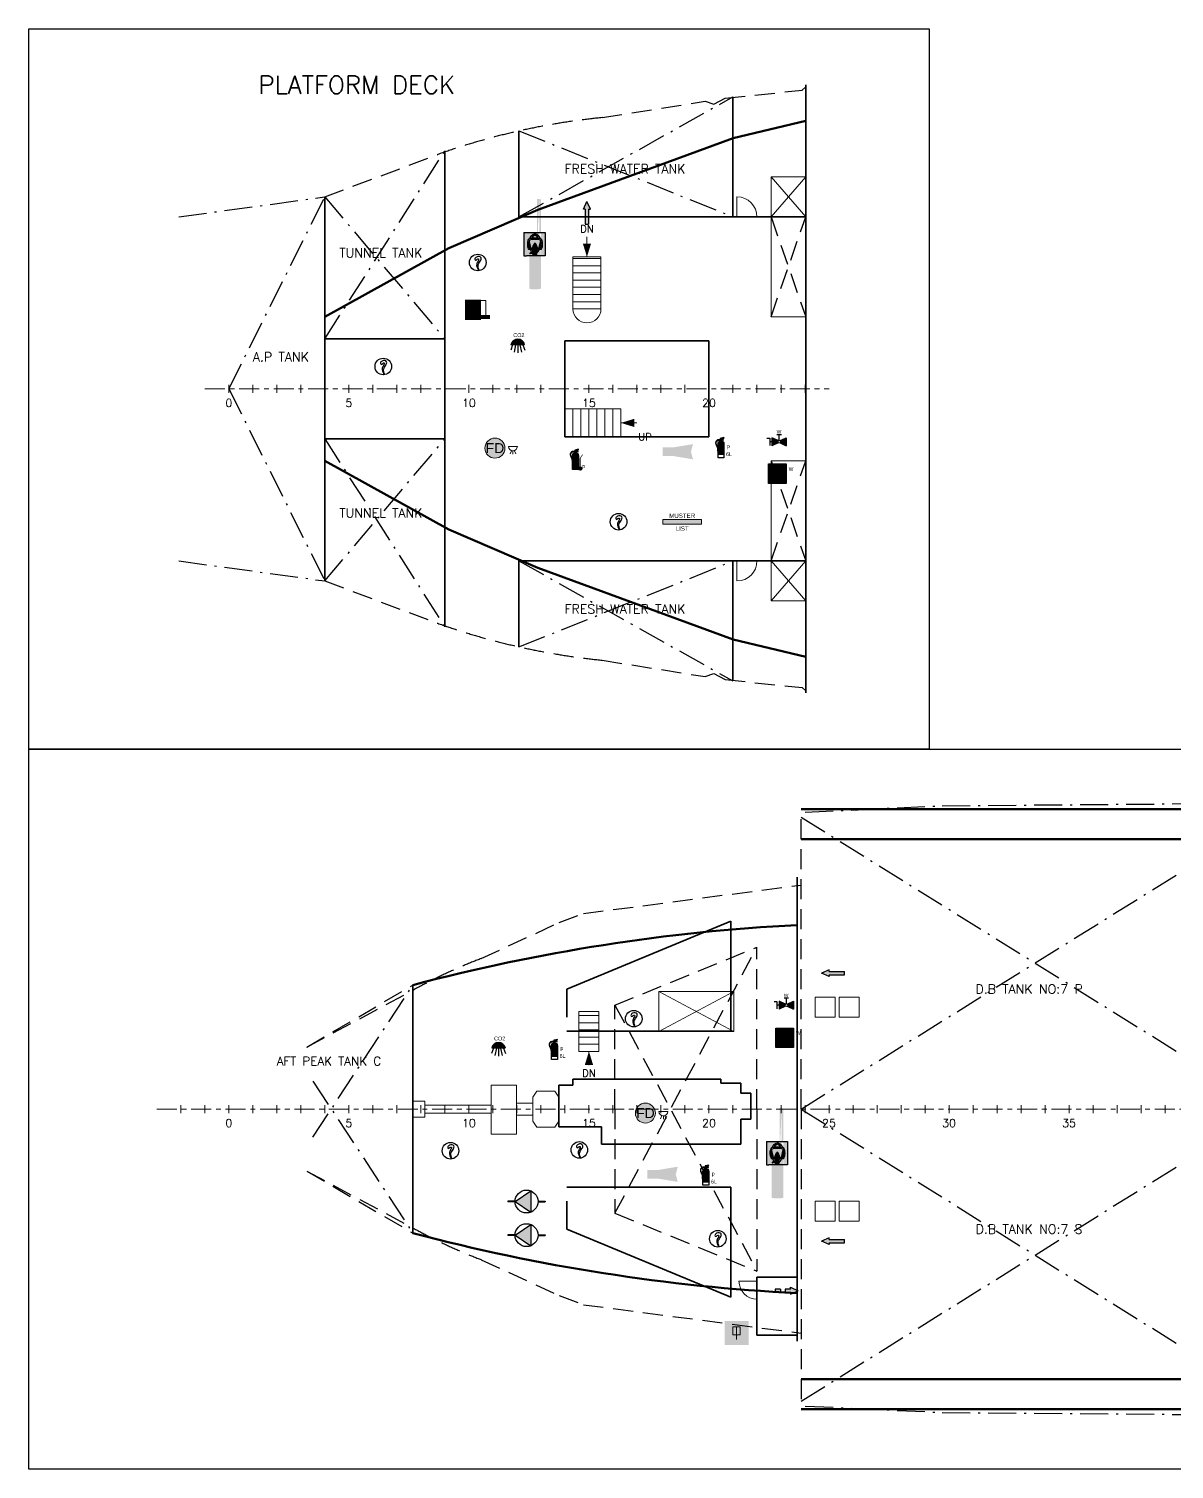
# Model space of a CAD drawing. Header units: millimetres. Extents: x -5000 to 92500, y -73000 to 27580.
# Drawn here: x -5000 to 23627, y -73000 to -37000 of the extents above; entities that cross this region are included whole.
import ezdxf
from ezdxf.enums import TextEntityAlignment as Align

# ---------------------------------------------------------------- set-up
doc = ezdxf.new("R2010")
doc.units = ezdxf.units.MM
for name, pattern in [('CENTER_S', [860, 500, -120, 120, -120]), ('DASHDOT_S', [1150, 700, -200, 50, -200]), ('DASHED_S', [750, 500, -250])]:
    doc.linetypes.add(name, pattern=pattern)
for name, color, linetype, lineweight in [('CENTER', 1, 'CENTER_S', 18), ('DASHDOT', 8, 'DASHDOT_S', 25), ('DASHED', 8, 'DASHED_S', 25), ('DETAIL', 9, 'Continuous', 13), ('DOOR', 4, 'Continuous', 18), ('FRAMES', 7, 'Continuous', 18), ('HULL', 7, 'Continuous', 50), ('STAIR', 6, 'Continuous', 18), ('STRUCT', 7, 'Continuous', 35), ('SYM-FF', 1, 'Continuous', 18), ('SYM-LSA', 3, 'Continuous', 18), ('TEXT', 7, 'Continuous', 18)]:
    doc.layers.add(name, color=color, linetype=linetype, lineweight=lineweight)
for name, color, linetype in [('dotted', 140, 'Continuous'), ('FIRE LINE', 1, 'Continuous'), ('HATCH', 1, 'Continuous'), ('INER2', 151, 'Continuous'), ('SYMBOL', 31, 'Continuous'), ('VENT', 210, 'Continuous')]:
    doc.layers.add(name, color=color, linetype=linetype)
doc.styles.add('ARIAL', font='arial.ttf')
doc.styles.add('ROMANS', font='romans.shx')
doc.styles.add('SHIP', font='arial.ttf')
picture_1 = doc.add_image_def('image7.png', size_in_pixel=(1125, 900))
picture_2 = doc.add_image_def('image8.png', size_in_pixel=(4875, 900))

# ---------------------------------------------------------------- blocks, each defined once
blk = doc.blocks.new('EEB DEVICE')
h = blk.add_hatch(color=102)
h.paths.add_polyline_path([(-2246.729, -957.206), (-2247.994, -957.206), (-2247.994, -958.606), (-2247.852, -958.606), (-2246.871, -958.606), (-2246.729, -958.606)])
edge = h.paths.add_edge_path()
edge.add_arc((-2247.336, -959.091), 1.535, 282.79739, 283.43903, ccw=False)
edge.add_arc((-2246.994, -957.66), 0.0636, 283.43903, 336.96076, ccw=False)
edge.add_arc((-2247.58, -957.91), 0.701, 336.96076, 360, ccw=False)
edge.add_arc((-2247.58, -957.91), 0.701, 360, 383.03924, ccw=False)
edge.add_arc((-2246.994, -958.159), 0.0636, 23.03924, 76.56097, ccw=False)
edge.add_arc((-2247.336, -956.729), 1.535, 76.56097, 80.34325, ccw=False)
edge.add_arc((-2247.556, -958.024), 0.525, 24.4443, 51.12238, ccw=False)
edge.add_arc((-2247.241, -958.415), 0.0228, 51.12238, 129.73854, ccw=False)
at = {"layer": 'SYMBOL'}
h = blk.add_hatch(color=256, dxfattribs=at)
edge = h.paths.add_edge_path()
edge.add_arc((-2247.336, -956.729), 1.535, 80.34325, 85.31086, ccw=False)
edge.add_line((-2247.21, -958.258), (-2247.217, -958.299))
h = blk.add_hatch(color=256, dxfattribs=at)
edge = h.paths.add_edge_path()
edge.add_arc((-2247.671, -957.909), 0.745, 24.95461, 41.06893)
edge.add_arc((-2247.336, -957.611), 0.296, 40.21477, 72.77977)
edge.add_arc((-2247.253, -957.343), 0.0161, 72.77977, 239.36605)
edge.add_arc((-2247.381, -957.559), 0.235, 300.63395, 346.12015, ccw=False)
edge.add_arc((-2247.176, -957.508), 0.0236, 346.12015, 523.19673, ccw=False)
edge.add_arc((-2247.423, -957.583), 0.235, 16.80327, 57.72715)
edge.add_arc((-2247.276, -957.35), 0.0407, 122.27285, 180, ccw=False)
edge.add_line((-2247.317, -957.35), (-2247.317, -957.267))
edge.add_arc((-2247.328, -957.267), 0.0114, 0, 90)
edge.add_line((-2247.328, -957.256), (-2247.343, -957.256))
edge.add_arc((-2247.343, -957.267), 0.0114, 90, 180)
edge.add_line((-2247.355, -957.267), (-2247.355, -957.35))
edge.add_arc((-2247.396, -957.35), 0.0407, 360, 417.72715, ccw=False)
edge.add_arc((-2247.249, -957.583), 0.235, 122.27285, 163.19673)
edge.add_arc((-2247.496, -957.508), 0.0236, 16.80327, 193.87985, ccw=False)
edge.add_arc((-2247.291, -957.559), 0.235, 193.87985, 239.36605, ccw=False)
edge.add_arc((-2247.419, -957.343), 0.0161, 300.63395, 467.22023)
edge.add_arc((-2247.336, -957.611), 0.296, 107.22023, 139.78523)
edge.add_arc((-2247, -957.909), 0.745, 138.93107, 155.04539)
edge.add_arc((-2247.336, -959.091), 1.535, 257.20261, 270, ccw=False)
edge.add_arc((-2247.336, -959.091), 1.535, 270, 282.79739, ccw=False)
h = blk.add_hatch(color=256, dxfattribs=at)
h.paths.add_polyline_path([(-2247.504, -958.181, 0.028926), (-2247.336, -958.19, 0.028926), (-2247.167, -958.181), (-2247.289, -957.887, 0.666938), (-2247.382, -957.887)])
h.paths.add_polyline_path([(-2247.684, -957.702, 0.084667), (-2247.719, -957.91, 0.098986), (-2247.671, -958.151, 0.017455), (-2247.571, -958.171)])
h.paths.add_polyline_path([(-2246.952, -957.91, 0.084667), (-2246.988, -957.702), (-2247.101, -958.171, 0.017455), (-2247.001, -958.151, 0.098986)])
at = {"layer": 'dotted', "color": 6}
for p, q in [((-2247.993, -957.206), (-2246.728, -957.206)), ((-2247.993, -957.206), (-2247.993, -958.606)), ((-2247.354, -957.267), (-2247.354, -957.35)), ((-2247.342, -957.256), (-2247.327, -957.256)), ((-2247.316, -957.267), (-2247.316, -957.35)), ((-2246.728, -957.206), (-2246.728, -958.606)), ((-2247.57, -958.172), (-2247.683, -957.702)), ((-2247.503, -958.181), (-2247.381, -957.888)), ((-2247.469, -958.29), (-2247.469, -958.258)), ((-2247.469, -958.325), (-2247.469, -958.315)), ((-2247.469, -958.368), (-2247.469, -958.358)), ((-2247.468, -958.414), (-2247.468, -958.403)), ((-2247.166, -958.181), (-2247.288, -957.888)), ((-2247.231, -958.406), (-2247.232, -958.415)), ((-2247.226, -958.374), (-2247.225, -958.364)), ((-2247.221, -958.331), (-2247.221, -958.321)), ((-2247.216, -958.299), (-2247.209, -958.258)), ((-2247.1, -958.172), (-2246.987, -957.702)), ((-2247.993, -958.606), (-2247.851, -958.606)), ((-2246.87, -958.606), (-2247.851, -958.606)), ((-2246.728, -958.606), (-2246.87, -958.606))]:
    blk.add_line(p, q, dxfattribs=at)
for points in [[(-2247.735, -958.184, 0.237873), (-2247.691, -958.221, 0.058706), (-2247.335, -958.263, 0.058706), (-2246.978, -958.221, 0.237873), (-2246.934, -958.184, 0.100868), (-2246.878, -957.91, 0.100868), (-2246.934, -957.636, 0.237873), (-2246.978, -957.599, 0.058706), (-2247.335, -957.557, 0.058706), (-2247.691, -957.599, 0.237873), (-2247.735, -957.636, 0.100868), (-2247.791, -957.91, 0.100868)], [(-2247.67, -958.152, 0.0579), (-2247.335, -958.191, 0.0579), (-2246.999, -958.152, 0.098986), (-2246.951, -957.91, 0.098986), (-2246.999, -957.669, 0.0579), (-2247.335, -957.63, 0.0579), (-2247.67, -957.669, 0.098986), (-2247.718, -957.91, 0.098986)]]:
    blk.add_lwpolyline(points, format="xyb", close=True, dxfattribs=at)
for centre, radius, start, end in [((-2246.999, -957.909), 0.745, 138.93107, 155.04539), ((-2247.335, -957.611), 0.296, 107.22023, 139.78523), ((-2247.495, -957.508), 0.0236, 166.12015, 343.19673), ((-2247.29, -957.559), 0.235, 120.63395, 166.12015), ((-2247.247, -957.583), 0.235, 122.27285, 163.19673), ((-2247.418, -957.343), 0.0161, 300.63395, 107.22023), ((-2247.394, -957.35), 0.0407, 302.27285, 0), ((-2247.342, -957.267), 0.0114, 90, 180), ((-2247.327, -957.267), 0.0114, 0, 90), ((-2247.275, -957.35), 0.0407, 180, 237.72715), ((-2247.422, -957.583), 0.235, 16.80327, 57.72715), ((-2247.252, -957.343), 0.0161, 72.77977, 239.36605), ((-2247.379, -957.559), 0.235, 13.87985, 59.36605), ((-2247.335, -957.611), 0.296, 40.21477, 72.77977), ((-2247.175, -957.508), 0.0236, 196.80327, 13.87985), ((-2247.67, -957.909), 0.745, 24.95461, 41.06893), ((-2247.627, -958.465), 0.0245, 131.40193, 303.6254), ((-2247.638, -958.453), 0.00886, 110.23863, 131.40193), ((-2247.577, -958.618), 0.185, 80.87512, 110.23863), ((-2246.913, -957.909), 0.787, 204.50944, 218.67369), ((-2247.544, -958.414), 0.022, 260.87512, 38.67369), ((-2247.507, -958.401), 0.0639, 268.65401, 318.38353), ((-2247.464, -958.315), 0.00504, 113.82792, 180.48619), ((-2247.464, -958.325), 0.00504, 180.48619, 294.76875), ((-2247.464, -958.357), 0.00504, 118.6274, 180.48619), ((-2247.464, -958.368), 0.00504, 180.48619, 300.11748), ((-2247.463, -958.403), 0.00504, 126.72511, 180.48619), ((-2247.463, -958.414), 0.00504, 180.48619, 309.43684), ((-2247.335, -957.907), 0.0506, 22.59836, 157.40164), ((-2247.24, -958.415), 0.0228, 230.26146, 308.87762), ((-2247.238, -958.414), 0.00642, 230.10026, 352.27717), ((-2247.231, -958.373), 0.00504, 237.20633, 352.27717), ((-2247.236, -958.406), 0.00504, 352.27717, 51.51452), ((-2247.227, -958.331), 0.00504, 241.55217, 0), ((-2247.23, -958.363), 0.00504, 352.27717, 58.48779), ((-2247.555, -958.025), 0.525, 308.87762, 335.5557), ((-2247.227, -958.321), 0.00504, 0, 62.52976), ((-2247.514, -958.717), 0.252, 88.65401, 113.17595)]:
    blk.add_arc(centre, radius, start, end, dxfattribs=at)
blk.add_ellipse((-2247.351, -958.499), major_axis=(0.0818, 0), ratio=0.603752, dxfattribs=at)
for points, knots in [([(-2247.216, -958.299), (-2247.245, -958.284), (-2247.273, -958.276), (-2247.338, -958.266), (-2247.375, -958.266), (-2247.431, -958.277), (-2247.45, -958.282), (-2247.469, -958.29)], [7.148644, 7.148644, 7.148644, 7.148644, 7.583437, 7.583437, 8.173653, 8.173653, 8.461241, 8.461241, 8.461241, 8.461241]), ([(-2247.224, -958.316), (-2247.254, -958.301), (-2247.284, -958.293), (-2247.351, -958.285), (-2247.389, -958.286), (-2247.44, -958.3), (-2247.453, -958.304), (-2247.466, -958.31)], [7.146617, 7.146617, 7.146617, 7.146617, 7.643057, 7.643057, 8.27089, 8.27089, 8.485175, 8.485175, 8.485175, 8.485175]), ([(-2247.227, -958.359), (-2247.228, -958.358), (-2247.229, -958.357), (-2247.267, -958.335), (-2247.304, -958.327), (-2247.378, -958.324), (-2247.416, -958.329), (-2247.457, -958.348), (-2247.462, -958.351), (-2247.466, -958.353)], [7.053159, 7.053159, 7.053159, 7.053159, 7.073403, 7.073403, 7.78673, 7.78673, 8.500057, 8.500057, 8.587709, 8.587709, 8.587709, 8.587709]), ([(-2247.232, -958.402), (-2247.242, -958.394), (-2247.251, -958.389), (-2247.284, -958.373), (-2247.307, -958.367), (-2247.356, -958.362), (-2247.38, -958.364), (-2247.425, -958.375), (-2247.447, -958.384), (-2247.466, -958.399)], [6.93153, 6.93153, 6.93153, 6.93153, 7.164429, 7.164429, 7.705806, 7.705806, 8.247183, 8.247183, 8.740097, 8.740097, 8.740097, 8.740097]), ([(-2247.24, -958.499), (-2247.24, -958.487), (-2247.244, -958.474), (-2247.257, -958.455), (-2247.266, -958.446), (-2247.299, -958.425), (-2247.329, -958.419), (-2247.388, -958.422), (-2247.417, -958.43), (-2247.45, -958.459), (-2247.459, -958.473), (-2247.465, -958.506), (-2247.46, -958.524), (-2247.44, -958.55), (-2247.427, -958.559), (-2247.384, -958.579), (-2247.349, -958.581), (-2247.296, -958.57), (-2247.276, -958.561), (-2247.249, -958.534), (-2247.24, -958.517), (-2247.24, -958.499)], [0, 0, 0, 0, 0.379825, 0.379825, 0.75965, 0.75965, 1.645797, 1.645797, 2.531943, 2.531943, 3.045577, 3.045577, 3.559212, 3.559212, 4.072846, 4.072846, 5.060809, 5.060809, 5.725486, 5.725486, 6.283185, 6.283185, 6.283185, 6.283185]), ([(-2247.229, -958.336), (-2247.262, -958.318), (-2247.295, -958.31), (-2247.365, -958.304), (-2247.403, -958.307), (-2247.448, -958.323), (-2247.455, -958.326), (-2247.462, -958.329)], [7.123347, 7.123347, 7.123347, 7.123347, 7.712327, 7.712327, 8.383343, 8.383343, 8.507126, 8.507126, 8.507126, 8.507126]), ([(-2247.234, -958.377), (-2247.238, -958.375), (-2247.242, -958.372), (-2247.28, -958.352), (-2247.315, -958.345), (-2247.386, -958.344), (-2247.421, -958.351), (-2247.457, -958.37), (-2247.459, -958.371), (-2247.461, -958.372)], [7.029225, 7.029225, 7.029225, 7.029225, 7.115525, 7.115525, 7.847612, 7.847612, 8.579699, 8.579699, 8.618124, 8.618124, 8.618124, 8.618124]), ([(-2247.242, -958.419), (-2247.254, -958.409), (-2247.267, -958.402), (-2247.303, -958.387), (-2247.328, -958.383), (-2247.378, -958.383), (-2247.404, -958.388), (-2247.438, -958.403), (-2247.45, -958.41), (-2247.46, -958.418)], [6.909782, 6.909782, 6.909782, 6.909782, 7.254871, 7.254871, 7.870801, 7.870801, 8.486731, 8.486731, 8.789435, 8.789435, 8.789435, 8.789435]), ([(-2247.254, -958.433), (-2247.265, -958.424), (-2247.277, -958.418), (-2247.31, -958.404), (-2247.334, -958.401), (-2247.381, -958.402), (-2247.404, -958.407), (-2247.438, -958.424), (-2247.45, -958.432), (-2247.459, -958.443)], [6.913286, 6.913286, 6.913286, 6.913286, 7.277458, 7.277458, 7.904956, 7.904956, 8.543937, 8.543937, 8.927274, 8.927274, 8.927274, 8.927274])]:
    blk.add_open_spline(points, degree=3, knots=knots, dxfattribs=at)
blk = doc.blocks.new('FPR-EMERGENCY ESCAPE B.DEVICE')
at = {"layer": 'dotted', "color": 51, "xscale": 0.45989954711139, "yscale": 0.45989954711139}
blk.add_blockref('EEB DEVICE', (1033.56, 440.541), dxfattribs=at)
blk = doc.blocks.new('SM')
at = {"layer": 'dotted', "color": 6}
blk.add_circle((1942.533, -4084.514), 0.497, dxfattribs=at)
blk.add_spline([(1942.625, -4085.002), (1942.557, -4084.663), (1942.684, -4084.436), (1942.73, -4084.229), (1942.622, -4084.157), (1942.464, -4084.188), (1942.365, -4084.322), (1942.408, -4084.384), (1942.498, -4084.325), (1942.582, -4084.303), (1942.575, -4084.381), (1942.47, -4084.616), (1942.59, -4085.008)], degree=3, dxfattribs=at)
blk = doc.blocks.new('FPR-SMOKE DETECTOR')
at = {"layer": 'VENT', "color": 6, "xscale": 0.45989954711139, "yscale": 0.45989954711139}
blk.add_blockref('SM', (-893.37, 1878.466), dxfattribs=at)
blk = doc.blocks.new('FOAM_APPLICATOR')
at = {"true_color": 0xe1232d}
h = blk.add_hatch(color=7, dxfattribs=at)
h.dxf.hatch_style = 1
h.paths.add_polyline_path([(-300, -150), (100, -150), (100, 250), (-300, 250)])
at = {"true_color": 0xfae11e}
h = blk.add_hatch(color=7, dxfattribs=at)
h.dxf.hatch_style = 1
h.paths.add_polyline_path([(-300, -260), (100, -260), (100, -150), (-300, -150)])
at = {"true_color": 0x1e1e1e}
h = blk.add_hatch(color=7, dxfattribs=at)
h.dxf.hatch_style = 1
h.paths.add_polyline_path([(100, -230), (330, -230), (330, -130), (100, -130)])
blk.add_lwpolyline([(100, 230), (220, 230), (220, -130)])
blk = doc.blocks.new('C0')
at = {"layer": 'HATCH'}
blk.add_hatch(color=253, dxfattribs=at).paths.add_polyline_path([(1941.967, -4087.553), (1942.782, -4087.553, 0.842142)])
at = {"layer": 'dotted', "color": 6}
for p, q in [((1942.07, -4087.553), (1941.958, -4087.873)), ((1942.782, -4087.553), (1941.967, -4087.553)), ((1942.249, -4087.553), (1942.154, -4087.997)), ((1942.375, -4087.553), (1942.375, -4088.027)), ((1942.501, -4087.553), (1942.6, -4087.997)), ((1942.68, -4087.553), (1942.792, -4087.873))]:
    blk.add_line(p, q, dxfattribs=at)
blk.add_arc((1942.375, -4087.623), 0.414, 9.79574, 170.20426, dxfattribs=at)
at = {"layer": 'dotted', "color": 6, "style": 'ARIAL'}
blk.add_text('CO2', height=0.233, dxfattribs=at).set_placement((1942.108, -4087.088))
blk = doc.blocks.new('FPR-SPACE PROTECTED BY CO2')
at = {"layer": 'VENT', "color": 6, "xscale": 0.45989954711139, "yscale": 0.45989954711139}
blk.add_blockref('C0', (-893.297, 1879.866), dxfattribs=at)
blk = doc.blocks.new('AUTO_FIRE_ALARM_SPACE')
at = {"true_color": 0xe1232d}
h = blk.add_hatch(color=7, dxfattribs=at)
h.dxf.hatch_style = 1
h.paths.add_polyline_path([(130, 0), (128, 33), (121, 65), (111, 96), (97, 125), (78, 152), (57, 177), (32, 198), (5, 217), (-24, 231), (-55, 241), (-87, 248), (-120, 250), (-153, 248), (-185, 241), (-216, 231), (-245, 217), (-272, 198), (-297, 177), (-318, 152), (-337, 125), (-351, 96), (-361, 65), (-368, 33), (-370, 0), (-368, -33), (-361, -65), (-351, -96), (-337, -125), (-318, -152), (-297, -177), (-272, -198), (-245, -217), (-216, -231), (-185, -241), (-153, -248), (-120, -250), (-87, -248), (-55, -241), (-24, -231), (5, -217), (32, -198), (57, -177), (78, -152), (97, -125), (111, -96), (121, -65), (128, -33)])
for p, q in [((220, 40), (440, 40)), ((290, -70), (260, -140)), ((330, -70), (330, -150)), ((370, -70), (400, -140))]:
    blk.add_line(p, q)
blk.add_circle((-120, 0), 250)
blk.add_arc((330, 40), 110, 180, 360)
at = {"style": 'SHIP'}
blk.add_text('FD', height=250, dxfattribs=at).set_placement((-120, 0), align=Align.MIDDLE_CENTER)
blk = doc.blocks.new('CO2 50KG')
at = {"layer": 'SYMBOL'}
h = blk.add_hatch(color=256, dxfattribs=at)
edge = h.paths.add_edge_path()
edge.add_line((-2247.446, -965.31), (-2247.33, -965.322))
edge.add_line((-2247.33, -965.322), (-2247.33, -965.31))
edge.add_line((-2247.33, -965.31), (-2247.446, -965.288))
edge.add_line((-2247.446, -965.288), (-2247.446, -965.25))
edge.add_line((-2247.446, -965.25), (-2247.306, -965.205))
edge.add_line((-2247.306, -965.205), (-2247.317, -965.174))
edge.add_line((-2247.317, -965.174), (-2247.527, -965.22))
edge.add_line((-2247.527, -965.22), (-2247.527, -965.305))
h = blk.add_hatch(color=1, dxfattribs=at)
h.paths.add_polyline_path([(-2247.31, -965.616), (-2247.66, -965.616), (-2247.66, -965.773, -0.05439), (-2247.66, -965.954), (-2247.66, -966.256), (-2247.31, -966.256)])
h.paths.add_polyline_path([(-2247.31, -966.34), (-2247.66, -966.34), (-2247.66, -966.386), (-2247.31, -966.386)])
h.paths.add_polyline_path([(-2247.485, -965.381, 0.374631), (-2247.658, -965.532), (-2247.311, -965.532, 0.374631)])
h = blk.add_hatch(color=1, dxfattribs=at)
h.paths.add_polyline_path([(-2247.211, -966.225), (-2247.211, -966.287, 0.414214), (-2247.248, -966.324), (-2247.31, -966.324, -0.414214)])
h.paths.add_polyline_path([(-2247.211, -966.225, -0.414214), (-2247.111, -966.324, -1), (-2247.31, -966.324), (-2247.248, -966.324, 1), (-2247.173, -966.324, 0.414214), (-2247.211, -966.287)])
at = {"layer": 'dotted', "color": 6}
for points in [[(-2247.317, -965.174), (-2247.527, -965.219)], [(-2247.527, -965.219), (-2247.527, -965.305)], [(-2247.527, -965.332), (-2247.527, -965.385)], [(-2247.446, -965.25), (-2247.306, -965.205)], [(-2247.446, -965.287), (-2247.446, -965.25)], [(-2247.33, -965.31), (-2247.446, -965.287)], [(-2247.446, -965.31), (-2247.33, -965.322)], [(-2247.446, -965.385), (-2247.446, -965.31)], [(-2247.33, -965.322), (-2247.33, -965.31)], [(-2247.306, -965.205), (-2247.317, -965.174)], [(-2247.696, -965.993), (-2247.669, -965.993)], [(-2247.312, -965.616), (-2247.661, -965.616)], [(-2247.66, -965.532), (-2247.313, -965.532)], [(-2247.312, -966.34), (-2247.661, -966.34)], [(-2247.66, -966.256), (-2247.313, -966.256)]]:
    blk.add_lwpolyline(points, dxfattribs=at)
blk.add_lwpolyline([(-2247.312, -966.386), (-2247.661, -966.386), (-2247.661, -965.556, -0.414214), (-2247.487, -965.381), (-2247.487, -965.381, -0.414214), (-2247.312, -965.556)], format="xyb", close=True, dxfattribs=at)
blk.add_lwpolyline([(-2247.527, -965.385, -0.106872), (-2247.446, -965.385)], format="xyb", dxfattribs=at)
for radius in [0.0995, 0.0377]:
    blk.add_circle((-2247.212, -966.324), radius, dxfattribs=at)
for points, knots in [([(-2247.527, -965.305), (-2247.54, -965.304), (-2247.553, -965.304), (-2247.594, -965.302), (-2247.621, -965.302), (-2247.675, -965.31), (-2247.701, -965.317), (-2247.738, -965.34), (-2247.75, -965.35), (-2247.77, -965.373), (-2247.779, -965.386), (-2247.795, -965.416), (-2247.801, -965.434), (-2247.808, -965.471), (-2247.808, -965.489), (-2247.803, -965.539), (-2247.792, -965.57), (-2247.771, -965.62), (-2247.762, -965.64), (-2247.744, -965.678), (-2247.736, -965.696), (-2247.721, -965.733), (-2247.715, -965.752), (-2247.706, -965.791), (-2247.702, -965.811), (-2247.695, -965.872), (-2247.695, -965.915), (-2247.695, -965.97), (-2247.696, -965.982), (-2247.696, -965.993)], [0.027104, 0.027104, 0.027104, 0.027104, 0.680846, 0.680846, 2.042538, 2.042538, 3.40423, 3.40423, 4.126415, 4.126415, 4.848601, 4.848601, 5.718136, 5.718136, 6.587672, 6.587672, 8.218711, 8.218711, 9.364028, 9.364028, 10.509345, 10.509345, 11.716642, 11.716642, 12.923939, 12.923939, 15.338534, 15.338534, 15.957922, 15.957922, 15.957922, 15.957922]), ([(-2247.669, -965.993), (-2247.668, -965.909), (-2247.666, -965.784), (-2247.742, -965.618), (-2247.807, -965.482), (-2247.713, -965.321), (-2247.601, -965.328), (-2247.527, -965.332)], [0, 0, 0, 0, 297.944458, 438.105277, 661.865253, 788.691466, 1028.865984, 1028.865984, 1028.865984, 1028.865984])]:
    blk.add_open_spline(points, degree=3, knots=knots, dxfattribs=at)
at = {"layer": 'SYMBOL', "const_width": 0.0424}
blk.add_lwpolyline([(-2247.063, -965.494), (-2247.194, -965.688, 0.150225), (-2247.212, -965.747), (-2247.212, -966.269)], format="xyb", dxfattribs=at)
at = {"layer": 'dotted', "color": 6, "style": 'ARIAL'}
blk.add_text('P', height=0.225, dxfattribs=at).set_placement((-2247.107, -966.366))
blk = doc.blocks.new('FPR-POWDER WHEELED F.F EXTING')
at = {"layer": 'dotted', "color": 51, "xscale": 0.45989954711139, "yscale": 0.45989954711139}
blk.add_blockref('CO2 50KG', (1033.569, 444.17), dxfattribs=at)
blk = doc.blocks.new('FIRE_ALARM_HORN')
at = {"true_color": 0xe1232d}
h = blk.add_hatch(color=7, dxfattribs=at)
h.dxf.hatch_style = 1
h.paths.add_polyline_path([(-380, -110), (-380, 110), (-100, 110), (380, 190), (330, 0), (380, -190), (-100, -110)])
blk = doc.blocks.new('POW 6KG')
at = {"layer": 'SYMBOL'}
h = blk.add_hatch(color=256, dxfattribs=at)
edge = h.paths.add_edge_path()
edge.add_line((-2247.42, -963.619), (-2247.303, -963.631))
edge.add_line((-2247.303, -963.631), (-2247.303, -963.619))
edge.add_line((-2247.303, -963.619), (-2247.42, -963.597))
edge.add_line((-2247.42, -963.597), (-2247.42, -963.559))
edge.add_line((-2247.42, -963.559), (-2247.279, -963.514))
edge.add_line((-2247.279, -963.514), (-2247.29, -963.483))
edge.add_line((-2247.29, -963.483), (-2247.501, -963.528))
edge.add_line((-2247.501, -963.528), (-2247.501, -963.615))
h = blk.add_hatch(color=1, dxfattribs=at)
edge = h.paths.add_edge_path()
edge.add_line((-2247.284, -963.924), (-2247.634, -963.924))
edge.add_line((-2247.634, -963.924), (-2247.634, -964.082))
edge.add_arc((-2248.466, -964.172), 0.837, 353.77345, 366.22655, ccw=False)
edge.add_line((-2247.634, -964.263), (-2247.634, -964.482))
edge.add_line((-2247.634, -964.482), (-2247.284, -964.482))
edge.add_line((-2247.284, -964.482), (-2247.284, -963.924))
h.paths.add_polyline_path([(-2247.284, -964.696), (-2247.634, -964.696)])
edge = h.paths.add_edge_path()
edge.add_arc((-2247.459, -963.864), 0.175, 90, 172.15004)
edge.add_line((-2247.632, -963.84), (-2247.285, -963.84))
edge.add_arc((-2247.459, -963.864), 0.175, 7.84996, 90)
at = {"layer": 'dotted', "color": 6}
for points in [[(-2247.29, -963.483), (-2247.501, -963.528)], [(-2247.501, -963.526), (-2247.501, -963.613)], [(-2247.501, -963.639), (-2247.501, -963.693)], [(-2247.42, -963.559), (-2247.279, -963.513)], [(-2247.42, -963.595), (-2247.42, -963.557)], [(-2247.303, -963.617), (-2247.42, -963.595)], [(-2247.42, -963.617), (-2247.303, -963.629)], [(-2247.42, -963.693), (-2247.42, -963.617)], [(-2247.303, -963.629), (-2247.303, -963.617)], [(-2247.279, -963.513), (-2247.29, -963.483)], [(-2247.67, -964.302), (-2247.643, -964.302)], [(-2247.285, -963.924), (-2247.636, -963.924)], [(-2247.636, -964.482), (-2247.285, -964.482)], [(-2247.634, -963.839), (-2247.287, -963.839)]]:
    blk.add_lwpolyline(points, dxfattribs=at)
blk.add_lwpolyline([(-2247.285, -964.695), (-2247.636, -964.695), (-2247.636, -963.863, -0.414214), (-2247.46, -963.688), (-2247.46, -963.688, -0.414214), (-2247.285, -963.863)], format="xyb", close=True, dxfattribs=at)
blk.add_lwpolyline([(-2247.501, -963.693, -0.106872), (-2247.42, -963.693)], format="xyb", dxfattribs=at)
for points, knots in [([(-2247.501, -963.613), (-2247.514, -963.612), (-2247.527, -963.611), (-2247.568, -963.609), (-2247.595, -963.609), (-2247.649, -963.617), (-2247.676, -963.625), (-2247.712, -963.647), (-2247.724, -963.658), (-2247.745, -963.681), (-2247.753, -963.694), (-2247.769, -963.724), (-2247.776, -963.742), (-2247.782, -963.778), (-2247.783, -963.796), (-2247.777, -963.847), (-2247.767, -963.878), (-2247.746, -963.928), (-2247.736, -963.948), (-2247.719, -963.986), (-2247.71, -964.004), (-2247.696, -964.041), (-2247.689, -964.06), (-2247.68, -964.099), (-2247.677, -964.119), (-2247.67, -964.181), (-2247.669, -964.224), (-2247.67, -964.279), (-2247.67, -964.29), (-2247.67, -964.302)], [0.027104, 0.027104, 0.027104, 0.027104, 0.680846, 0.680846, 2.042538, 2.042538, 3.40423, 3.40423, 4.126415, 4.126415, 4.848601, 4.848601, 5.718136, 5.718136, 6.587672, 6.587672, 8.218711, 8.218711, 9.364028, 9.364028, 10.509345, 10.509345, 11.716642, 11.716642, 12.923939, 12.923939, 15.338534, 15.338534, 15.957922, 15.957922, 15.957922, 15.957922]), ([(-2247.643, -964.302), (-2247.642, -964.217), (-2247.64, -964.092), (-2247.717, -963.926), (-2247.781, -963.79), (-2247.688, -963.628), (-2247.575, -963.635), (-2247.501, -963.639)], [0, 0, 0, 0, 297.944458, 438.105277, 661.865253, 788.691466, 1028.865984, 1028.865984, 1028.865984, 1028.865984])]:
    blk.add_open_spline(points, degree=3, knots=knots, dxfattribs=at)
at = {"layer": 'dotted', "color": 6, "style": 'ARIAL'}
for s, height, p in [('6L', 0.2257, (-2247.155, -964.591)), ('p', 0.226, (-2247.106, -964.11))]:
    blk.add_text(s, height=height, dxfattribs=at).set_placement(p)
blk = doc.blocks.new('FPR-FIRE EXTINGUISHER (POWDER)')
at = {"layer": 'dotted', "color": 51, "xscale": 0.45989954711139, "yscale": 0.45989954711139}
blk.add_blockref('POW 6KG', (1033.573, 443.384), dxfattribs=at)
blk = doc.blocks.new('hyd')
at = {"layer": 'FIRE LINE'}
for color, points in [(1, [(1942.494, -4114.805), (1942.122, -4114.633), (1942.122, -4115.111), (1942.494, -4114.939, -0.219445), (1942.463, -4114.872, -0.219445)]), (80, [(1942.608, -4114.805, -0.219445), (1942.639, -4114.872, -0.219445), (1942.608, -4114.939), (1942.981, -4115.111), (1942.981, -4114.633)])]:
    blk.add_hatch(color=color, dxfattribs=at).paths.add_polyline_path(points)
at = {"layer": 'dotted', "color": 6}
for p, q in [((1942.418, -4114.43), (1942.686, -4114.43)), ((1942.552, -4114.784), (1942.552, -4114.43)), ((1941.816, -4114.646), (1941.99, -4114.646)), ((1941.99, -4114.646), (1941.99, -4115.098)), ((1942.109, -4114.872), (1941.99, -4114.872)), ((1942.122, -4114.633), (1942.122, -4115.111)), ((1942.495, -4114.805), (1942.122, -4114.633)), ((1942.495, -4114.939), (1942.122, -4115.111)), ((1942.609, -4114.805), (1942.981, -4114.633)), ((1942.609, -4114.939), (1942.981, -4115.111)), ((1942.981, -4114.633), (1942.981, -4115.111))]:
    blk.add_line(p, q, dxfattribs=at)
blk.add_circle((1942.552, -4114.872), 0.088, dxfattribs=at)
at = {"layer": 'dotted', "color": 6, "style": 'ARIAL'}
blk.add_text('W', height=0.212, dxfattribs=at).set_placement((1942.4, -4114.388))
blk = doc.blocks.new('FPR-WATER FIRE HYDRANT')
at = {"layer": 'VENT', "color": 2, "xscale": 0.45989954711139, "yscale": 0.45989954711139}
blk.add_blockref('hyd', (-893.308, 1892.371), dxfattribs=at)
blk = doc.blocks.new('box')
at = {"layer": 'VENT'}
h = blk.add_hatch(color=1, dxfattribs=at)
h.paths.add_polyline_path([(1943.159, -4115.599), (1942.093, -4115.599), (1942.093, -4116.565), (1943.159, -4116.565)])
h.paths.add_polyline_path([(1942.861, -4116.356, -0.360452), (1942.827, -4116.391), (1942.793, -4116.391), (1942.793, -4115.771), (1942.827, -4115.771, -0.374684), (1942.861, -4115.807), (1942.861, -4116.082), (1942.873, -4116.082, -1), (1942.944, -4116.082, -1), (1942.873, -4116.082), (1942.861, -4116.082)])
h.paths.add_polyline_path([(1942.732, -4116.266), (1942.732, -4115.863, -0.405451), (1942.787, -4115.863), (1942.787, -4116.266, -0.405451)])
h.paths.add_polyline_path([(1942.89, -4116.082, -1), (1942.927, -4116.082, -1)])
h.paths.add_polyline_path([(1942.725, -4116.266, -0.357785), (1942.664, -4116.266), (1942.664, -4115.863, -0.357785), (1942.725, -4115.863)])
h.paths.add_polyline_path([(1942.657, -4116.266, -0.357785), (1942.596, -4116.266), (1942.596, -4115.863, -0.357785), (1942.657, -4115.863)])
h.paths.add_polyline_path([(1942.589, -4116.266, -0.357785), (1942.528, -4116.266), (1942.528, -4115.863, -0.357785), (1942.589, -4115.863)])
h.paths.add_polyline_path([(1942.522, -4116.266, -0.357785), (1942.46, -4116.266), (1942.46, -4115.863, -0.357785), (1942.522, -4115.863)])
h.paths.add_polyline_path([(1942.454, -4116.465), (1942.392, -4116.465), (1942.392, -4115.863, -0.357785), (1942.454, -4115.863)])
h.paths.add_polyline_path([(1942.457, -4116.471), (1942.438, -4116.514), (1942.407, -4116.514), (1942.389, -4116.471)])
h.paths.add_polyline_path([(1942.386, -4116.391), (1942.352, -4116.391, -0.376553), (1942.318, -4116.354), (1942.318, -4115.807, -0.376553), (1942.352, -4115.771), (1942.386, -4115.771)])
blk.add_hatch(color=3, dxfattribs=at).paths.add_polyline_path([(1943.159, -4116.565), (1942.093, -4116.565), (1942.093, -4116.767), (1943.159, -4116.767)])
at = {"layer": 'dotted', "color": 6}
for p, q in [((1942.318, -4115.807), (1942.318, -4116.354)), ((1942.352, -4115.771), (1942.386, -4115.771)), ((1942.386, -4115.771), (1942.386, -4116.391)), ((1942.393, -4116.465), (1942.393, -4115.863)), ((1942.454, -4115.863), (1942.454, -4116.465)), ((1942.461, -4116.266), (1942.461, -4115.863)), ((1942.522, -4115.863), (1942.522, -4116.266)), ((1942.529, -4116.266), (1942.529, -4115.863)), ((1942.59, -4115.863), (1942.59, -4116.266)), ((1942.596, -4116.266), (1942.596, -4115.863)), ((1942.658, -4115.863), (1942.658, -4116.266)), ((1942.664, -4116.266), (1942.664, -4115.863)), ((1942.726, -4115.863), (1942.726, -4116.266)), ((1942.732, -4116.266), (1942.732, -4115.863)), ((1942.787, -4115.863), (1942.787, -4116.266)), ((1942.794, -4115.771), (1942.794, -4116.391)), ((1942.794, -4115.771), (1942.828, -4115.771)), ((1942.861, -4115.807), (1942.861, -4116.356)), ((1942.861, -4116.082), (1942.945, -4116.082)), ((1942.909, -4116.117), (1942.909, -4116.046)), ((1942.352, -4116.391), (1942.386, -4116.391)), ((1942.389, -4116.471), (1942.457, -4116.471)), ((1942.407, -4116.514), (1942.389, -4116.471)), ((1942.393, -4116.465), (1942.454, -4116.465)), ((1942.407, -4116.514), (1942.439, -4116.514)), ((1942.439, -4116.514), (1942.457, -4116.471)), ((1942.794, -4116.391), (1942.828, -4116.391))]:
    blk.add_line(p, q, dxfattribs=at)
for points in [[(1942.094, -4115.599), (1943.16, -4115.599), (1943.16, -4116.767), (1942.094, -4116.767)], [(1942.094, -4116.565), (1943.16, -4116.565), (1943.16, -4116.565), (1942.094, -4116.565)]]:
    blk.add_lwpolyline(points, close=True, dxfattribs=at)
for radius in [0.0356, 0.0187]:
    blk.add_circle((1942.909, -4116.082), radius, dxfattribs=at)
for centre, radius, start, end in [((1942.356, -4115.808), 0.0379, 95.97699, 178.51314), ((1942.423, -4115.901), 0.0483, 50.62715, 129.37285), ((1942.491, -4115.901), 0.0483, 50.62715, 129.37285), ((1942.559, -4115.901), 0.0483, 50.62715, 129.37285), ((1942.627, -4115.901), 0.0483, 50.62715, 129.37285), ((1942.695, -4115.901), 0.0483, 50.62715, 129.37285), ((1942.76, -4115.892), 0.0393, 45.84645, 134.15355), ((1942.824, -4115.808), 0.0379, 1.48686, 84.02301), ((1942.356, -4116.353), 0.0379, 181.48686, 264.02301), ((1942.491, -4116.228), 0.0483, 230.62715, 309.37285), ((1942.559, -4116.228), 0.0483, 230.62715, 309.37285), ((1942.627, -4116.228), 0.0483, 230.62715, 309.37285), ((1942.695, -4116.228), 0.0483, 230.62715, 309.37285), ((1942.76, -4116.238), 0.0393, 225.84645, 314.15355), ((1942.824, -4116.353), 0.0379, 275.97699, 358.51314)]:
    blk.add_arc(centre, radius, start, end, dxfattribs=at)
at = {"layer": 'dotted', "color": 6, "style": 'ARIAL'}
blk.add_text('W', height=0.212, dxfattribs=at).set_placement((1943.305, -4116.011))
blk = doc.blocks.new('FPR-FIRE BOX HOSE WITH NOZZLES')
at = {"layer": 'VENT', "color": 2, "xscale": 0.45989954711139, "yscale": 0.45989954711139}
blk.add_blockref('box', (-893.447, 1893.031), dxfattribs=at)
blk = doc.blocks.new('MUSTER_LIST')
at = {"true_color": 0x6eb432}
h = blk.add_hatch(color=7, dxfattribs=at)
h.dxf.hatch_style = 1
h.paths.add_polyline_path([(-480, -60), (480, -60), (480, 60), (-480, 60)])
blk.add_lwpolyline([(-480, -60), (480, -60), (480, 60), (-480, 60)], close=True)
at = {"style": 'SHIP'}
for s, p in [('MUSTER', (0, 150)), ('LIST', (0, -170))]:
    blk.add_text(s, height=110, dxfattribs=at).set_placement(p, align=Align.MIDDLE_CENTER)
blk = doc.blocks.new('arro')
at = {"layer": 'INER2'}
blk.add_hatch(color=80, dxfattribs=at).paths.add_polyline_path([(1721.956, -4085.057), (1721.956, -4085.164), (1721.044, -4085.164), (1721.043, -4085.359), (1721.956, -4085.359), (1721.956, -4085.465), (1722.413, -4085.261)])
at = {"layer": 'dotted', "color": 6}
for p, q in [((1721.957, -4085.164), (1721.957, -4085.057)), ((1721.957, -4085.057), (1722.413, -4085.261)), ((1721.957, -4085.164), (1721.044, -4085.164)), ((1721.044, -4085.164), (1721.044, -4085.359)), ((1721.957, -4085.359), (1721.044, -4085.359)), ((1721.957, -4085.465), (1722.413, -4085.261)), ((1721.957, -4085.359), (1721.957, -4085.465))]:
    blk.add_line(p, q, dxfattribs=at)
blk = doc.blocks.new('FPR-PRIMARY MEANS OF ESCAPE')
at = {"layer": 'VENT', "color": 1, "xscale": 0.45989954711139, "yscale": 0.45989954711139}
blk.add_blockref('arro', (-791.822, 1878.81), dxfattribs=at)
blk = doc.blocks.new('FP')
at = {"layer": 'HATCH'}
blk.add_hatch(color=256, dxfattribs=at).paths.add_polyline_path([(-2247.184, -968.69), (-2247.184, -969.968), (-2248.122, -969.329)])
h = blk.add_hatch(color=256, dxfattribs=at)
h.paths.add_polyline_path([(-2248.548, -969.307), (-2248.121, -969.307, 0.008016), (-2248.122, -969.329, 0.008016), (-2248.121, -969.351), (-2248.548, -969.351)])
h.paths.add_polyline_path([(-2246.748, -969.307), (-2246.322, -969.307), (-2246.322, -969.351), (-2246.748, -969.351, 0.008016), (-2246.748, -969.329, 0.008016)])
at = {"layer": 'dotted', "color": 6}
for p, q in [((-2248.121, -969.329), (-2247.183, -968.69)), ((-2247.183, -968.69), (-2247.183, -969.968)), ((-2248.121, -969.307), (-2248.547, -969.307)), ((-2248.547, -969.307), (-2248.547, -969.351)), ((-2248.121, -969.351), (-2248.547, -969.351)), ((-2248.121, -969.329), (-2247.183, -969.968)), ((-2246.747, -969.307), (-2246.322, -969.307)), ((-2246.747, -969.351), (-2246.322, -969.351))]:
    blk.add_line(p, q, dxfattribs=at)
blk.add_circle((-2247.434, -969.329), 0.687, dxfattribs=at)
at = {"layer": 'SYMBOL'}
blk.add_line((-2246.322, -969.307), (-2246.322, -969.351), dxfattribs=at)
blk = doc.blocks.new('FPR-MAIN FIRE PUMP')
at = {"layer": 'dotted', "color": 51, "xscale": 0.45989954711139, "yscale": 0.45989954711139}
blk.add_blockref('FP', (1033.594, 445.794), dxfattribs=at)
blk = doc.blocks.new('MANUAL_CALL_POINT')
at = {"true_color": 0xe1232d}
h = blk.add_hatch(color=7, dxfattribs=at)
h.dxf.hatch_style = 1
h.paths.add_polyline_path([(-300, -300), (300, -300), (300, 300), (-300, 300)])
blk.add_line((0, 160), (0, -160))
blk.add_lwpolyline([(-90, -40), (90, -40), (90, 160), (-90, 160)], close=True)
blk = doc.blocks.new('SEG')
at = {"layer": 'INER2'}
h = blk.add_hatch(color=80, dxfattribs=at)
h.paths.add_polyline_path([(-2246.775, -924.431), (-2247.231, -924.227), (-2247.231, -924.334), (-2247.541, -924.334), (-2247.541, -924.529), (-2247.231, -924.529), (-2247.231, -924.636)])
h.paths.add_polyline_path([(-2248.144, -924.334), (-2248.144, -924.529), (-2247.83, -924.529), (-2247.83, -924.334)])
at = {"layer": 'dotted', "color": 6}
for p, q in [((-2248.144, -924.334), (-2248.144, -924.529)), ((-2247.829, -924.334), (-2248.144, -924.334)), ((-2247.829, -924.529), (-2248.144, -924.529)), ((-2247.829, -924.334), (-2247.829, -924.529)), ((-2247.231, -924.334), (-2247.541, -924.334)), ((-2247.541, -924.334), (-2247.541, -924.529)), ((-2247.231, -924.529), (-2247.541, -924.529)), ((-2247.231, -924.334), (-2247.231, -924.227)), ((-2247.231, -924.227), (-2246.775, -924.431)), ((-2247.231, -924.636), (-2246.775, -924.431)), ((-2247.231, -924.529), (-2247.231, -924.636))]:
    blk.add_line(p, q, dxfattribs=at)
blk = doc.blocks.new('FPR-SECONDARY MEANS OR ESCAPE')
at = {"layer": 'dotted', "color": 3, "xscale": 0.45989954711139, "yscale": 0.45989954711139}
blk.add_blockref('SEG', (1033.606, 425.146), dxfattribs=at)

msp = doc.modelspace()

# ---------------------------------------------------------------- hatches: boundary and pattern name
at = {"layer": 'STAIR'}
h = msp.add_hatch(color=7, dxfattribs=at)
h.dxf.hatch_style = 1
h.paths.add_polyline_path([(8950, -42700), (9053, -42366), (8847, -42366)])
h = msp.add_hatch(color=7, dxfattribs=at)
h.dxf.hatch_style = 1
h.paths.add_polyline_path([(9800, -46850), (10134, -46953), (10134, -46747)])
h = msp.add_hatch(color=7, dxfattribs=at)
h.dxf.hatch_style = 1
h.paths.add_polyline_path([(9000, -62560), (8897, -62894), (9103, -62894)])

# ---------------------------------------------------------------- linework, layer by layer
at = {"layer": 'CENTER'}
for p, q in [((-600, -46000), (15000, -46000)), ((-1800, -64000), (88200, -64000))]:
    msp.add_line(p, q, dxfattribs=at)
at = {"layer": 'DASHDOT'}
for p, q in [((7250, -41700), (12600, -38700)), ((7250, -39550), (12600, -41700)), ((2400, -44750), (5400, -40050)), ((-1250, -41700), (2400, -41200)), ((0, -46000), (2400, -41200)), ((2400, -41200), (5400, -44750)), ((0, -46000), (2400, -50800)), ((2400, -50800), (5400, -47250)), ((2400, -47250), (5400, -51950)), ((-1250, -50300), (2400, -50800)), ((7250, -52450), (12600, -50300)), ((7250, -50300), (12600, -53300)), ((14402, -56579), (17826, -56418)), ((17826, -56418), (26401, -56348)), ((14300, -64000), (26000, -56700)), ((14300, -56700), (26000, -64000)), ((2100, -64700), (4600, -60900)), ((2100, -63300), (4600, -67100)), ((14300, -64000), (26000, -71300)), ((14300, -71300), (26000, -64000)), ((14402, -71421), (17826, -71582)), ((17826, -71582), (26401, -71652))]:
    msp.add_line(p, q, dxfattribs=at)
at = {"layer": 'DASHED'}
for p, q in [((14328, -38533), (14420, -38450)), ((9331, -39219), (11906, -38810)), ((11906, -38810), (12122, -38887)), ((12122, -38887), (12403, -38736)), ((12403, -38736), (14328, -38533)), ((2400, -41200), (5220, -40141)), ((13550, -44200), (14420, -41700)), ((13550, -41700), (14420, -44200)), ((13550, -47800), (14420, -50300)), ((13550, -50300), (14420, -47800)), ((2400, -50800), (5220, -51859)), ((9331, -52781), (11906, -53190)), ((11906, -53190), (12122, -53113)), ((12122, -53113), (12403, -53264)), ((12403, -53264), (14328, -53467)), ((14328, -53467), (14420, -53550)), ((14300, -64000), (14300, -56600)), ((8862, -59111), (14300, -58400)), ((6308, -60236), (8255, -59337)), ((8255, -59337), (8862, -59111)), ((9650, -61400), (13200, -59950)), ((9650, -66600), (13200, -59950)), ((13200, -64000), (13200, -59950)), ((1950, -62450), (4600, -60900)), ((1950, -62450), (4643, -61006)), ((9650, -61400), (13200, -68050)), ((9650, -64000), (9650, -61400)), ((9650, -64000), (9650, -66600)), ((13200, -64000), (13200, -68050)), ((14300, -64000), (14300, -71400)), ((1950, -65550), (4600, -67100)), ((1950, -65550), (4643, -66994)), ((9650, -66600), (13200, -68050)), ((6308, -67764), (8255, -68663)), ((8255, -68663), (8862, -68889)), ((8862, -68889), (14300, -69600))]:
    msp.add_line(p, q, dxfattribs=at)
for centre, radius, start, end in [((11044, -56501), 17366, 95.6625, 109.5962), ((11044, -35499), 17366, 250.4038, 264.3375), ((11129, -72853), 13506, 110.9138, 118.6989), ((11129, -55147), 13506, 241.3011, 249.0862)]:
    msp.add_arc(centre, radius, start, end, dxfattribs=at)
at = {"layer": 'DETAIL'}
for p, q in [((14420, -40700), (13550, -40700)), ((13550, -40700), (13550, -41700)), ((13550, -41700), (14420, -40700)), ((13550, -40700), (14420, -41700)), ((14420, -41700), (14420, -40700)), ((14420, -41700), (13550, -41700)), ((13550, -41700), (13550, -44200)), ((13550, -41700), (14420, -41700)), ((14420, -44200), (14420, -41700)), ((13550, -44200), (14420, -44200)), ((13550, -47800), (14420, -47800)), ((13550, -50300), (13550, -47800)), ((14420, -47800), (14420, -50300)), ((14420, -50300), (13550, -50300)), ((13550, -50300), (14420, -50300)), ((13550, -51300), (13550, -50300)), ((13550, -50300), (14420, -51300)), ((13550, -51300), (14420, -50300)), ((14420, -50300), (14420, -51300)), ((14420, -51300), (13550, -51300)), ((12620, -61060), (10750, -61060)), ((10750, -61060), (10750, -62060)), ((10750, -62060), (12620, -61060)), ((10750, -61060), (12620, -62060)), ((12620, -62060), (12620, -61060)), ((15150, -61200), (14650, -61200)), ((14650, -61200), (14650, -61700)), ((15150, -61700), (15150, -61200)), ((15750, -61200), (15250, -61200)), ((15250, -61200), (15250, -61700)), ((15750, -61700), (15750, -61200)), ((14650, -61700), (15150, -61700)), ((15250, -61700), (15750, -61700)), ((10750, -62060), (12620, -62060)), ((7190, -63400), (6560, -63400)), ((6560, -63400), (6560, -64625)), ((7190, -64625), (7190, -63400)), ((7700, -63550), (7600, -63700)), ((7600, -63700), (7600, -64300)), ((8150, -63550), (7700, -63550)), ((8250, -63700), (8150, -63550)), ((8250, -64300), (8250, -63700)), ((4900, -63800), (4600, -63800)), ((4600, -63800), (4600, -64200)), ((4900, -64200), (4900, -63800)), ((4900, -63900), (6560, -63900)), ((7600, -63850), (7190, -63850)), ((7190, -63850), (7190, -64150)), ((7600, -64150), (7600, -63850)), ((8450, -64000), (8450, -64000)), ((8450, -64000), (8450, -64000)), ((4600, -64200), (4900, -64200)), ((4900, -64100), (6560, -64100)), ((7190, -64150), (7600, -64150)), ((7600, -64300), (7700, -64450)), ((8150, -64450), (8250, -64300)), ((6560, -64625), (7190, -64625)), ((7700, -64450), (8150, -64450)), ((14650, -66300), (15150, -66300)), ((14650, -66800), (14650, -66300)), ((15150, -66300), (15150, -66800)), ((15250, -66300), (15750, -66300)), ((15250, -66800), (15250, -66300)), ((15750, -66300), (15750, -66800)), ((15150, -66800), (14650, -66800)), ((15750, -66800), (15250, -66800))]:
    msp.add_line(p, q, dxfattribs=at)
at = {"layer": 'DOOR'}
for p, q in [((12700, -41700), (12700, -41200)), ((12700, -50300), (12700, -50800)), ((13200, -68300), (12750, -68300))]:
    msp.add_line(p, q, dxfattribs=at)
for centre, radius, start, end in [((12700, -41700), 500, 0, 90), ((12700, -50300), 500, 270, 0), ((13200, -68300), 450, 180, 270)]:
    msp.add_arc(centre, radius, start, end, dxfattribs=at)
at = {"layer": 'FRAMES'}
for p, q in [((0, -46100), (0, -45900)), ((600, -46100), (600, -45900)), ((1200, -46100), (1200, -45900)), ((1800, -46100), (1800, -45900)), ((2400, -46100), (2400, -45900)), ((3000, -46100), (3000, -45900)), ((3600, -46100), (3600, -45900)), ((4200, -46100), (4200, -45900)), ((4800, -46100), (4800, -45900)), ((5400, -46100), (5400, -45900)), ((6000, -46100), (6000, -45900)), ((6600, -46100), (6600, -45900)), ((7200, -46100), (7200, -45900)), ((7800, -46100), (7800, -45900)), ((8400, -46100), (8400, -45900)), ((9000, -46100), (9000, -45900)), ((9600, -46100), (9600, -45900)), ((10200, -46100), (10200, -45900)), ((10800, -46100), (10800, -45900)), ((11400, -46100), (11400, -45900)), ((12000, -46100), (12000, -45900)), ((12600, -46100), (12600, -45900)), ((13200, -46100), (13200, -45900)), ((13800, -46100), (13800, -45900)), ((14400, -46100), (14400, -45900)), ((-1200, -64100), (-1200, -63900)), ((-600, -64100), (-600, -63900)), ((0, -64100), (0, -63900)), ((600, -64100), (600, -63900)), ((1200, -64100), (1200, -63900)), ((1800, -64100), (1800, -63900)), ((2400, -64100), (2400, -63900)), ((3000, -64100), (3000, -63900)), ((3600, -64100), (3600, -63900)), ((4200, -64100), (4200, -63900)), ((4800, -64100), (4800, -63900)), ((5400, -64100), (5400, -63900)), ((6000, -64100), (6000, -63900)), ((6600, -64100), (6600, -63900)), ((7200, -64100), (7200, -63900)), ((7800, -64100), (7800, -63900)), ((8400, -64100), (8400, -63900)), ((9000, -64100), (9000, -63900)), ((9600, -64100), (9600, -63900)), ((10200, -64100), (10200, -63900)), ((10800, -64100), (10800, -63900)), ((11400, -64100), (11400, -63900)), ((12000, -64100), (12000, -63900)), ((12600, -64100), (12600, -63900)), ((13200, -64100), (13200, -63900)), ((13800, -64100), (13800, -63900)), ((14400, -64100), (14400, -63900)), ((15000, -64100), (15000, -63900)), ((15600, -64100), (15600, -63900)), ((16200, -64100), (16200, -63900)), ((16800, -64100), (16800, -63900)), ((17400, -64100), (17400, -63900)), ((18000, -64100), (18000, -63900)), ((18600, -64100), (18600, -63900)), ((19200, -64100), (19200, -63900)), ((19800, -64100), (19800, -63900)), ((20400, -64100), (20400, -63900)), ((21000, -64100), (21000, -63900)), ((21600, -64100), (21600, -63900)), ((22200, -64100), (22200, -63900)), ((22800, -64100), (22800, -63900)), ((23400, -64100), (23400, -63900))]:
    msp.add_line(p, q, dxfattribs=at)
at = {"layer": 'HULL'}
for p, q in [((12606, -39737), (14420, -39300)), ((7719, -41526), (12606, -39737)), ((5502, -42483), (7719, -41526)), ((2400, -44200), (5502, -42483)), ((2400, -47800), (5502, -49517)), ((5502, -49517), (7719, -50474)), ((7719, -50474), (12606, -52263)), ((12606, -52263), (14420, -52700)), ((14300, -56500), (70000, -56500)), ((14300, -57250), (63300, -57250)), ((14300, -70750), (63300, -70750)), ((14300, -71500), (70000, -71500))]:
    msp.add_line(p, q, dxfattribs=at)
for centre, start, end in [((16568, -106027), 92.9076, 104.8537), ((16568, -21973), 255.1463, 267.0924)]:
    msp.add_arc(centre, 46687, start, end, dxfattribs=at)
at = {"layer": 'STAIR'}
for p, q in [((8950, -42200), (8950, -42700)), ((9300, -42700), (8600, -42700)), ((8600, -42700), (8600, -44000)), ((8600, -42740), (9300, -42740)), ((9300, -44000), (9300, -42700)), ((8600, -42920), (9300, -42920)), ((8600, -43100), (9300, -43100)), ((8600, -43280), (9300, -43280)), ((8600, -43460), (9300, -43460)), ((8600, -43640), (9300, -43640)), ((8600, -43820), (9300, -43820)), ((8600, -44000), (9300, -44000)), ((9800, -46500), (8400, -46500)), ((8400, -46500), (8400, -47200)), ((8600, -47200), (8600, -46500)), ((8800, -47200), (8800, -46500)), ((9000, -47200), (9000, -46500)), ((9200, -47200), (9200, -46500)), ((9400, -47200), (9400, -46500)), ((9600, -47200), (9600, -46500)), ((9800, -47200), (9800, -46500)), ((10200, -46850), (9800, -46850)), ((8400, -47200), (9800, -47200)), ((9250, -61560), (8750, -61560)), ((8750, -61560), (8750, -62560)), ((9250, -62560), (9250, -61560)), ((8750, -61660), (9250, -61660)), ((8750, -61840), (9250, -61840)), ((8750, -62020), (9250, -62020)), ((8750, -62200), (9250, -62200)), ((8750, -62380), (9250, -62380)), ((8750, -62560), (9250, -62560)), ((9000, -62900), (9000, -62560))]:
    msp.add_line(p, q, dxfattribs=at)
msp.add_arc((8950, -44000), 350, 180, 0, dxfattribs=at)
at = {"layer": 'STRUCT'}
for p, q in [((14420, -38400), (14420, -46000)), ((12600, -41700), (12600, -38700)), ((7250, -41750), (7250, -39550)), ((5400, -46000), (5400, -40050)), ((2400, -46000), (2400, -41200)), ((7250, -41700), (14420, -41700)), ((2400, -44750), (5400, -44750)), ((12000, -44800), (8400, -44800)), ((8400, -44800), (8400, -47200)), ((12000, -47200), (12000, -44800)), ((2400, -46000), (2400, -50800)), ((5400, -46000), (5400, -51950)), ((14420, -53600), (14420, -46000)), ((2400, -47250), (5400, -47250)), ((8400, -47200), (12000, -47200)), ((7250, -50250), (7250, -52450)), ((7250, -50300), (14420, -50300)), ((12600, -50300), (12600, -53300)), ((14200, -64000), (14200, -58200)), ((8450, -61000), (12550, -59300)), ((12550, -59300), (12550, -62050)), ((4600, -64000), (4600, -60900)), ((8450, -61700), (8450, -61000)), ((12550, -62050), (8450, -62050)), ((8600, -63400), (8600, -63250)), ((8600, -63250), (12300, -63250)), ((12300, -63250), (12300, -63350)), ((12300, -63350), (12800, -63350)), ((12800, -63350), (12800, -63600)), ((8250, -64440), (8250, -63400)), ((8250, -63400), (8600, -63400)), ((12800, -63600), (13050, -63600)), ((13050, -63600), (13050, -64250)), ((4600, -64000), (4600, -67100)), ((14200, -64000), (14200, -69800)), ((9310, -64440), (8250, -64440)), ((9310, -64880), (9310, -64440)), ((13050, -64250), (12800, -64250)), ((12800, -64250), (12800, -64880)), ((12800, -64880), (9310, -64880)), ((12550, -65950), (8450, -65950)), ((12550, -68700), (12550, -65950)), ((8450, -66300), (8450, -67000)), ((8450, -67000), (12550, -68700)), ((13200, -68200), (14200, -68200)), ((14200, -68200), (13200, -68200)), ((13200, -68200), (13200, -69650)), ((14200, -69650), (14200, -68200)), ((13200, -69650), (14200, -69650))]:
    msp.add_line(p, q, dxfattribs=at)

# ---------------------------------------------------------------- block references
at = {"layer": 'SYM-FF', "xscale": 906.54, "yscale": 906.54}
for name, p in [('FPR-SMOKE DETECTOR', (6220, -42840)), ('FPR-SPACE PROTECTED BY CO2', (7220, -44900)), ('FPR-SMOKE DETECTOR', (3860, -45440)), ('FPR-WATER FIRE HYDRANT', (13690, -47270)), ('FPR-POWDER WHEELED F.F EXTING', (8710, -47770)), ('FPR-FIRE EXTINGUISHER (POWDER)', (12330, -47470)), ('FPR-FIRE BOX HOSE WITH NOZZLES', (13740, -48120)), ('FPR-SMOKE DETECTOR', (9740, -49320)), ('FPR-WATER FIRE HYDRANT', (13870, -61350)), ('FPR-SMOKE DETECTOR', (10120, -61740)), ('FPR-SPACE PROTECTED BY CO2', (6740, -62480)), ('FPR-FIRE EXTINGUISHER (POWDER)', (8170, -62510)), ('FPR-FIRE BOX HOSE WITH NOZZLES', (13920, -62220)), ('FPR-SMOKE DETECTOR', (5540, -65040)), ('FPR-SMOKE DETECTOR', (8760, -65020)), ('FPR-FIRE EXTINGUISHER (POWDER)', (11950, -65650)), ('FPR-MAIN FIRE PUMP', (7440, -66310)), ('FPR-MAIN FIRE PUMP', (7440, -67150)), ('FPR-SMOKE DETECTOR', (12220, -67240))]:
    msp.add_blockref(name, p, dxfattribs=at)
at = {"layer": 'SYM-FF'}
for name, p in [('FOAM_APPLICATOR', (6200, -44020)), ('AUTO_FIRE_ALARM_SPACE', (6770, -47480)), ('FIRE_ALARM_HORN', (11220, -47570)), ('AUTO_FIRE_ALARM_SPACE', (10530, -64100)), ('FIRE_ALARM_HORN', (10840, -65630)), ('MANUAL_CALL_POINT', (12690, -69600))]:
    msp.add_blockref(name, p, dxfattribs=at)
at = {"layer": 'SYM-LSA', "xscale": 906.54, "yscale": 906.54}
for name, p in [('FPR-EMERGENCY ESCAPE B.DEVICE', (7640, -42380)), ('FPR-EMERGENCY ESCAPE B.DEVICE', (13700, -65100)), ('FPR-SECONDARY MEANS OR ESCAPE', (13940, -68540))]:
    msp.add_blockref(name, p, dxfattribs=at)
for p, rotation in [((8950, -41600), 90), ((15100, -60600), 180), ((15100, -67300), 180)]:
    msp.add_blockref('FPR-PRIMARY MEANS OF ESCAPE', p, dxfattribs=dict(at, rotation=rotation))
at = {"layer": 'SYM-LSA'}
msp.add_blockref('MUSTER_LIST', (11330, -49320), dxfattribs=at)

# ---------------------------------------------------------------- texts
at = {"layer": 'FRAMES', "style": 'ROMANS'}
for s, p in [('0', (0, -46350)), ('5', (3000, -46350)), ('10', (6000, -46350)), ('15', (9000, -46350)), ('20', (12000, -46350)), ('0', (0, -64350)), ('5', (3000, -64350)), ('10', (6000, -64350)), ('15', (9000, -64350)), ('20', (12000, -64350)), ('25', (15000, -64350)), ('30', (18000, -64350)), ('35', (21000, -64350))]:
    msp.add_text(s, height=200, dxfattribs=at).set_placement(p, align=Align.MIDDLE_CENTER)
at = {"layer": 'TEXT', "style": 'ROMANS'}
for s, height, p in [('PLATFORM DECK', 450, (3200, -38400)), ('FRESH WATER TANK', 230, (9900, -40500)), ('DN', 180, (8950, -42000)), ('TUNNEL TANK', 230, (3800, -42600)), ('A.P TANK', 230, (1300, -45200)), ('UP', 180, (10400, -47200)), ('TUNNEL TANK', 230, (3800, -49100)), ('FRESH WATER TANK', 230, (9900, -51500)), ('D.B TANK NO:7 P', 230, (20000, -61000)), ('AFT PEAK TANK C', 220, (2500, -62800)), ('DN', 180, (9000, -63100)), ('D.B TANK NO:7 S', 230, (20000, -67000))]:
    msp.add_text(s, height=height, dxfattribs=at).set_placement(p, align=Align.MIDDLE_CENTER)

# ---------------------------------------------------------------- pictures from other files: only their frames are drawn
at = {"layer": '0-REFERENCE-IMAGE'}
image = msp.add_image(picture_1, insert=(-5000, -55000), size_in_units=(22500, 18000), dxfattribs=dict(at, fade=50))
image = msp.add_image(picture_2, insert=(-5000, -73000), size_in_units=(97500, 18000), dxfattribs=dict(at, fade=50))

doc.saveas('drawing.dxf')
